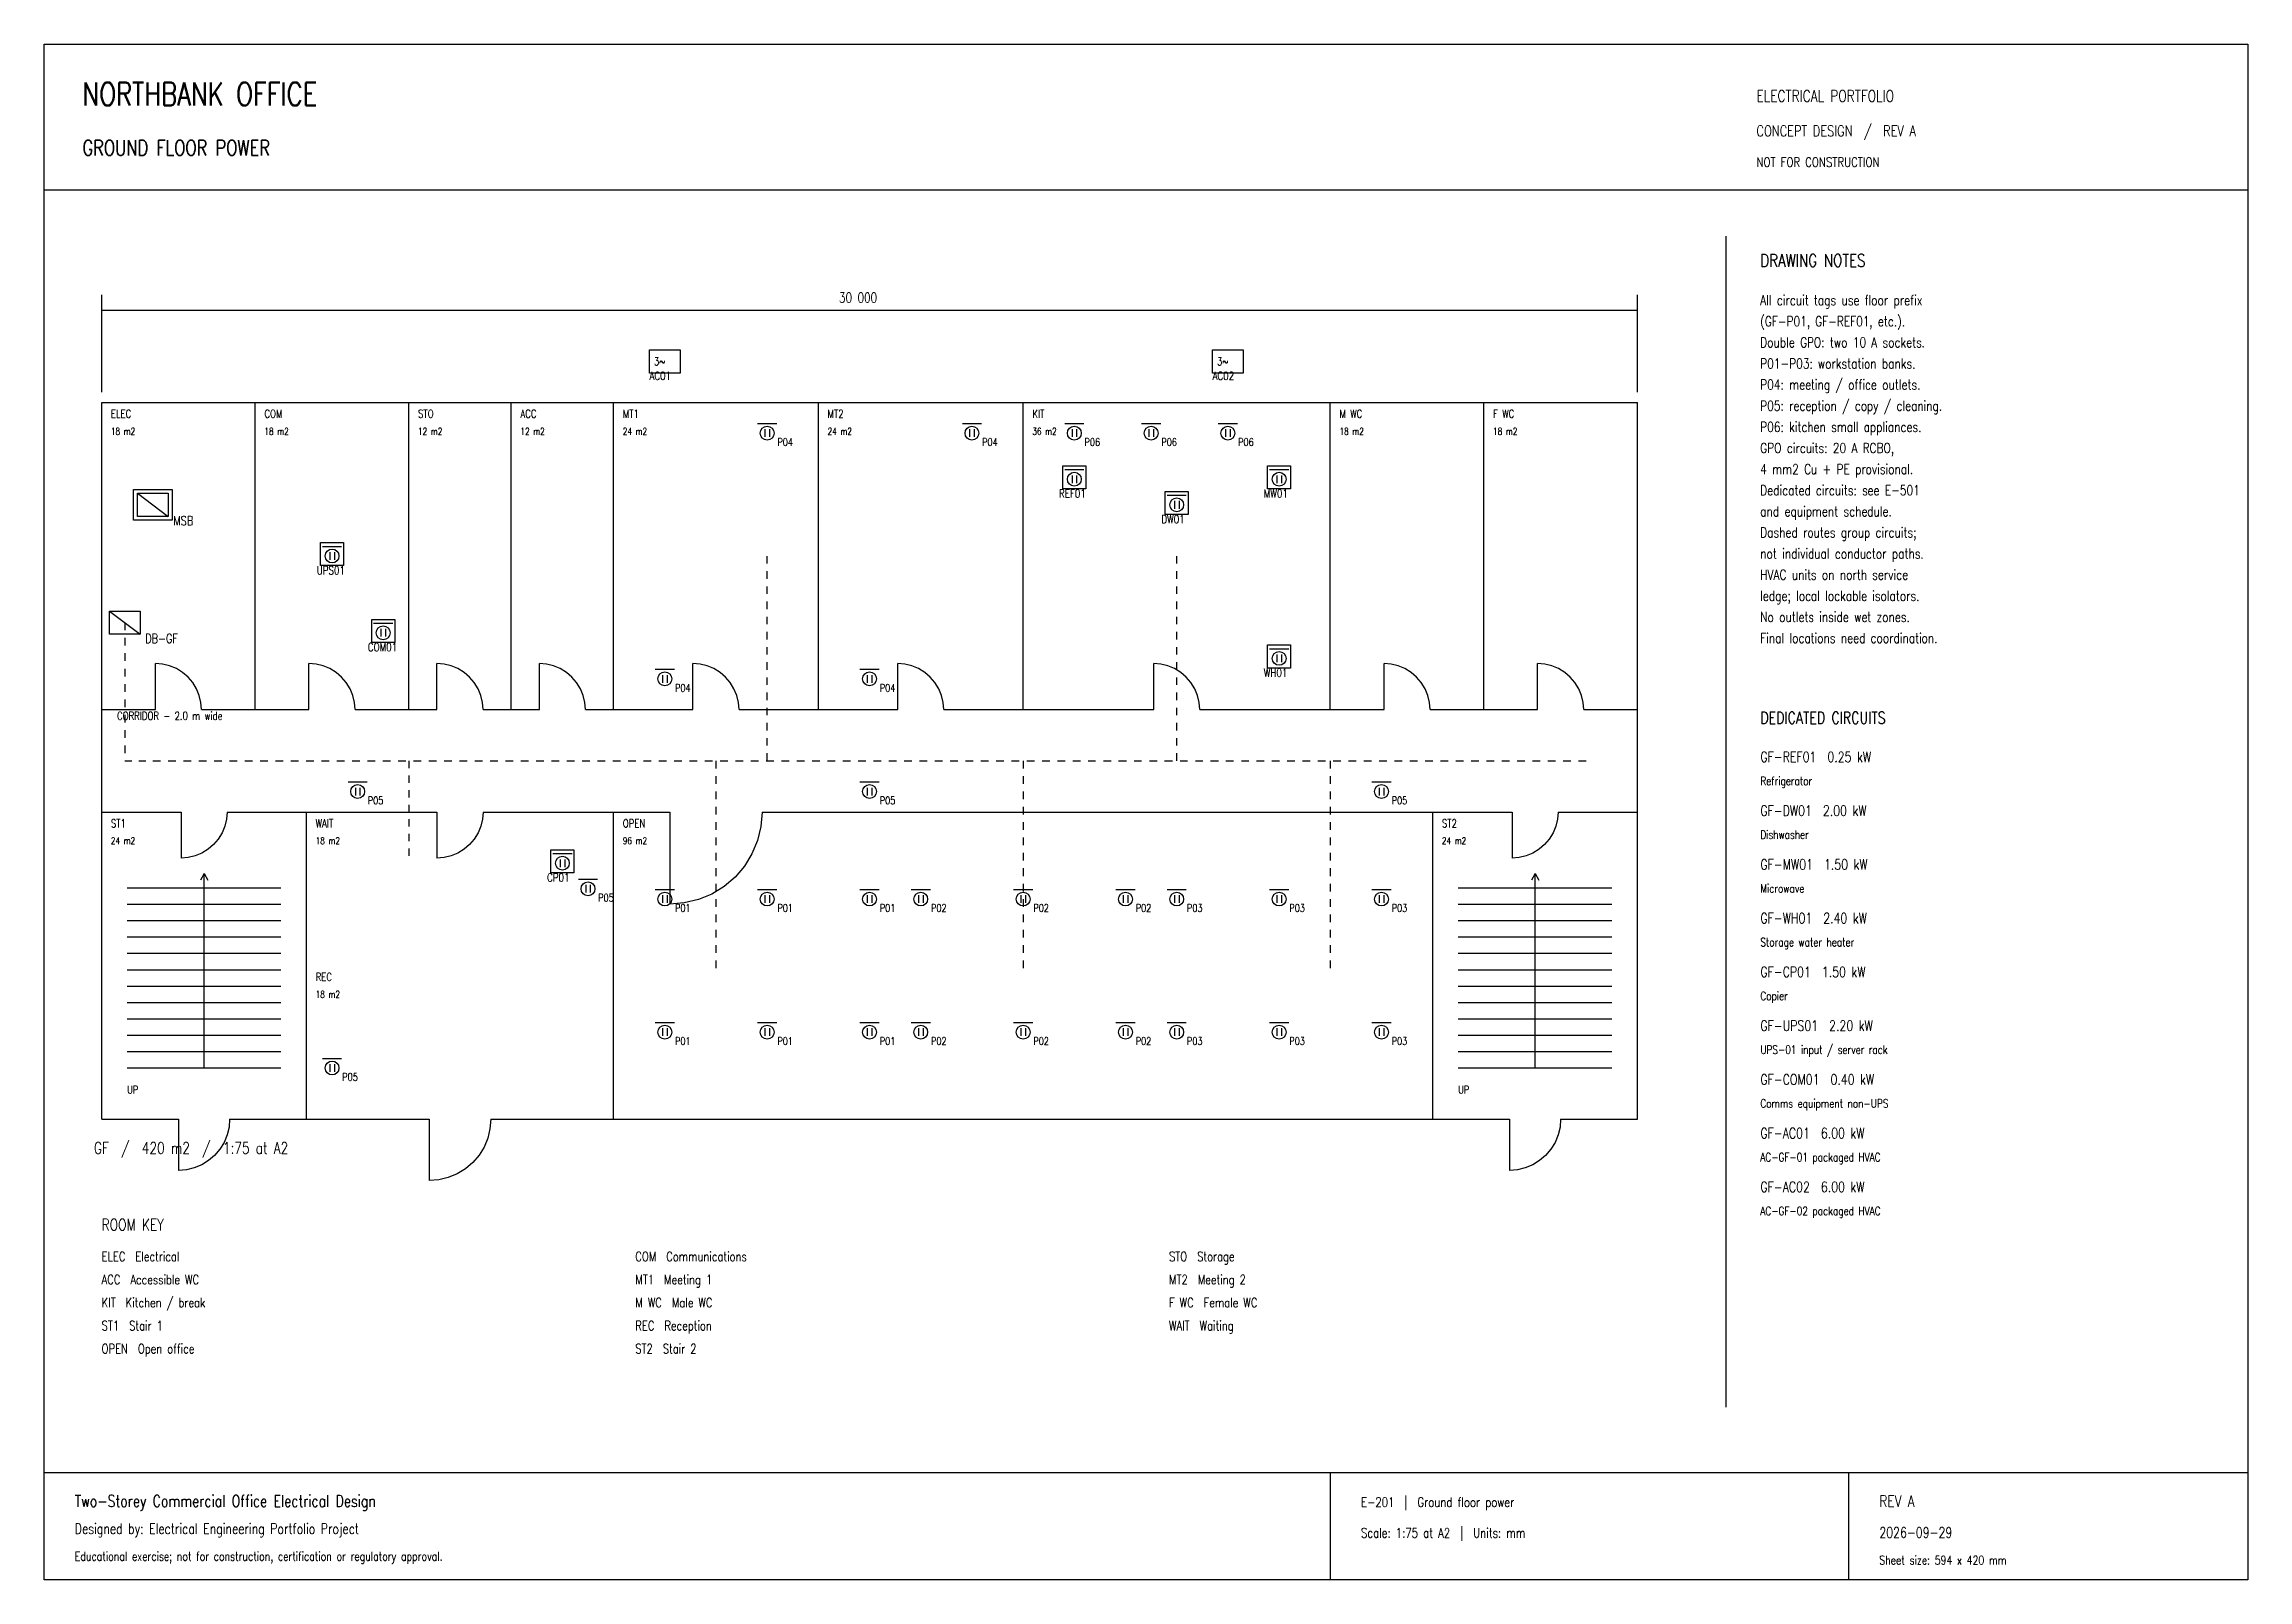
# Model space of a CAD drawing. Extents: x 10 to 584, y 10 to 410.
import ezdxf

# ---------------------------------------------------------------- set-up
doc = ezdxf.new("R2010")
doc.units = 0
doc.layers.get('0').update_dxf_attribs({"linetype": 'CONTINUOUS'})
for name, color, linetype in [('ARCH-DOORS', 8, 'CONTINUOUS'), ('ARCH-FURNITURE', 8, 'CONTINUOUS'), ('ARCH-TEXT', 8, 'CONTINUOUS'), ('ARCH-WALLS', 8, 'CONTINUOUS'), ('ELEC-CABLE', 5, 'CONTINUOUS'), ('ELEC-DB', 1, 'CONTINUOUS'), ('ELEC-DEDICATED', 1, 'CONTINUOUS'), ('ELEC-DIMENSIONS', 8, 'CONTINUOUS'), ('ELEC-POWER', 4, 'CONTINUOUS'), ('ELEC-TEXT', 7, 'CONTINUOUS'), ('SHEET', 7, 'CONTINUOUS')]:
    doc.layers.add(name, color=color, linetype=linetype)
doc.styles.get("Standard").update_dxf_attribs({"font": 'standard'})

# ---------------------------------------------------------------- blocks, each defined once
blk = doc.blocks.new('DB')
for p, q in [((-4, 3), (4, 3)), ((-4, -3), (-4, 3)), ((-4, 3), (4, -3)), ((4, 3), (4, -3)), ((4, -3), (-4, -3))]:
    blk.add_line(p, q)
blk = doc.blocks.new('MSB')
for p, q in [((-5, 4), (5, 4)), ((-5, -4), (-5, 4)), ((-4, 3), (4, 3)), ((-4, -3), (-4, 3)), ((-4, 3), (4, -3)), ((4, 3), (4, -3)), ((5, 4), (5, -4)), ((5, -4), (-5, -4)), ((4, -3), (-4, -3))]:
    blk.add_line(p, q)
blk = doc.blocks.new('GPO2')
for p, q in [((-2.5, 2.5), (2.5, 2.5)), ((-0.6, 1), (-0.6, -1)), ((0.6, 1), (0.6, -1))]:
    blk.add_line(p, q)
blk.add_circle((0, 0), 1.8)
blk = doc.blocks.new('DED')
for p, q in [((-3, 3.5), (3, 3.5)), ((-3, -2.5), (-3, 3.5)), ((-2.5, 2.5), (2.5, 2.5)), ((-0.6, 1), (-0.6, -1)), ((0.6, 1), (0.6, -1)), ((3, 3.5), (3, -2.5)), ((3, -2.5), (-3, -2.5))]:
    blk.add_line(p, q)
blk.add_circle((0, 0), 1.8)
blk = doc.blocks.new('LOAD3')
for p, q in [((-4, 3), (4, 3)), ((-4, -3), (-4, 3)), ((4, 3), (4, -3)), ((4, -3), (-4, -3))]:
    blk.add_line(p, q)
at = {"width": 0.85}
blk.add_text('3~', height=2, dxfattribs=at).set_placement((-2.8, -1))

msp = doc.modelspace()

# ---------------------------------------------------------------- linework, layer by layer
at = {"layer": 'ARCH-DOORS'}
for p, q in [((39, 236.67), (39, 248.67)), ((40.88, 248.52), (39, 248.67)), ((42.71, 248.08), (40.88, 248.52)), ((44.45, 247.36), (42.71, 248.08)), ((46.05, 246.37), (44.45, 247.36)), ((79, 236.67), (79, 248.67)), ((80.88, 248.52), (79, 248.67)), ((82.71, 248.08), (80.88, 248.52)), ((84.45, 247.36), (82.71, 248.08)), ((86.05, 246.37), (84.45, 247.36)), ((112.33, 236.67), (112.33, 248.67)), ((114.21, 248.52), (112.33, 248.67)), ((116.04, 248.08), (114.21, 248.52)), ((117.78, 247.36), (116.04, 248.08)), ((119.39, 246.37), (117.78, 247.36)), ((139, 236.67), (139, 248.67)), ((140.88, 248.52), (139, 248.67)), ((142.71, 248.08), (140.88, 248.52)), ((144.45, 247.36), (142.71, 248.08)), ((146.05, 246.37), (144.45, 247.36)), ((179, 236.67), (179, 248.67)), ((180.88, 248.52), (179, 248.67)), ((182.71, 248.08), (180.88, 248.52)), ((184.45, 247.36), (182.71, 248.08)), ((186.05, 246.37), (184.45, 247.36)), ((232.33, 236.67), (232.33, 248.67)), ((234.21, 248.52), (232.33, 248.67)), ((236.04, 248.08), (234.21, 248.52)), ((237.78, 247.36), (236.04, 248.08)), ((239.39, 246.37), (237.78, 247.36)), ((299, 236.67), (299, 248.67)), ((300.88, 248.52), (299, 248.67)), ((302.71, 248.08), (300.88, 248.52)), ((304.45, 247.36), (302.71, 248.08)), ((306.05, 246.37), (304.45, 247.36)), ((359, 236.67), (359, 248.67)), ((360.88, 248.52), (359, 248.67)), ((362.71, 248.08), (360.88, 248.52)), ((364.45, 247.36), (362.71, 248.08)), ((366.05, 246.37), (364.45, 247.36)), ((399, 236.67), (399, 248.67)), ((400.88, 248.52), (399, 248.67)), ((402.71, 248.08), (400.88, 248.52)), ((404.45, 247.36), (402.71, 248.08)), ((406.05, 246.37), (404.45, 247.36)), ((47.49, 245.15), (46.05, 246.37)), ((48.71, 243.72), (47.49, 245.15)), ((49.69, 242.11), (48.71, 243.72)), ((50.41, 240.37), (49.69, 242.11)), ((87.49, 245.15), (86.05, 246.37)), ((88.71, 243.72), (87.49, 245.15)), ((89.69, 242.11), (88.71, 243.72)), ((90.41, 240.37), (89.69, 242.11)), ((120.82, 245.15), (119.39, 246.37)), ((122.04, 243.72), (120.82, 245.15)), ((123.03, 242.11), (122.04, 243.72)), ((123.75, 240.37), (123.03, 242.11)), ((147.49, 245.15), (146.05, 246.37)), ((148.71, 243.72), (147.49, 245.15)), ((149.69, 242.11), (148.71, 243.72)), ((150.41, 240.37), (149.69, 242.11)), ((187.49, 245.15), (186.05, 246.37)), ((188.71, 243.72), (187.49, 245.15)), ((189.69, 242.11), (188.71, 243.72)), ((190.41, 240.37), (189.69, 242.11)), ((240.82, 245.15), (239.39, 246.37)), ((242.04, 243.72), (240.82, 245.15)), ((243.03, 242.11), (242.04, 243.72)), ((243.75, 240.37), (243.03, 242.11)), ((307.49, 245.15), (306.05, 246.37)), ((308.71, 243.72), (307.49, 245.15)), ((309.69, 242.11), (308.71, 243.72)), ((310.41, 240.37), (309.69, 242.11)), ((367.49, 245.15), (366.05, 246.37)), ((368.71, 243.72), (367.49, 245.15)), ((369.69, 242.11), (368.71, 243.72)), ((370.41, 240.37), (369.69, 242.11)), ((407.49, 245.15), (406.05, 246.37)), ((408.71, 243.72), (407.49, 245.15)), ((409.69, 242.11), (408.71, 243.72)), ((410.41, 240.37), (409.69, 242.11)), ((50.85, 238.54), (50.41, 240.37)), ((51, 236.67), (50.85, 238.54)), ((90.85, 238.54), (90.41, 240.37)), ((91, 236.67), (90.85, 238.54)), ((124.19, 238.54), (123.75, 240.37)), ((124.33, 236.67), (124.19, 238.54)), ((150.85, 238.54), (150.41, 240.37)), ((151, 236.67), (150.85, 238.54)), ((190.85, 238.54), (190.41, 240.37)), ((191, 236.67), (190.85, 238.54)), ((244.19, 238.54), (243.75, 240.37)), ((244.33, 236.67), (244.19, 238.54)), ((310.85, 238.54), (310.41, 240.37)), ((311, 236.67), (310.85, 238.54)), ((370.85, 238.54), (370.41, 240.37)), ((371, 236.67), (370.85, 238.54)), ((410.85, 238.54), (410.41, 240.37)), ((411, 236.67), (410.85, 238.54)), ((45.67, 210), (45.67, 198)), ((57.52, 208.12), (57.08, 206.29)), ((57.67, 210), (57.52, 208.12)), ((112.33, 210), (112.33, 198)), ((124.19, 208.12), (123.75, 206.29)), ((124.33, 210), (124.19, 208.12)), ((173, 210), (173, 186)), ((197, 210), (196.7, 206.25)), ((392.33, 210), (392.33, 198)), ((404.19, 208.12), (403.75, 206.29)), ((404.33, 210), (404.19, 208.12)), ((54.15, 201.51), (52.72, 200.29)), ((55.37, 202.95), (54.15, 201.51)), ((56.36, 204.55), (55.37, 202.95)), ((57.08, 206.29), (56.36, 204.55)), ((120.82, 201.51), (119.39, 200.29)), ((122.04, 202.95), (120.82, 201.51)), ((123.03, 204.55), (122.04, 202.95)), ((123.75, 206.29), (123.03, 204.55)), ((195.83, 202.58), (194.38, 199.1)), ((196.7, 206.25), (195.83, 202.58)), ((400.82, 201.51), (399.39, 200.29)), ((402.04, 202.95), (400.82, 201.51)), ((403.03, 204.55), (402.04, 202.95)), ((403.75, 206.29), (403.03, 204.55)), ((47.54, 198.15), (45.67, 198)), ((49.37, 198.59), (47.54, 198.15)), ((51.11, 199.31), (49.37, 198.59)), ((52.72, 200.29), (51.11, 199.31)), ((114.21, 198.15), (112.33, 198)), ((116.04, 198.59), (114.21, 198.15)), ((117.78, 199.31), (116.04, 198.59)), ((119.39, 200.29), (117.78, 199.31)), ((192.42, 195.89), (189.97, 193.03)), ((194.38, 199.1), (192.42, 195.89)), ((394.21, 198.15), (392.33, 198)), ((396.04, 198.59), (394.21, 198.15)), ((397.78, 199.31), (396.04, 198.59)), ((399.39, 200.29), (397.78, 199.31)), ((51.67, 194), (50.71, 192.24)), ((51.67, 143.33), (51.67, 194)), ((51.67, 194), (52.63, 192.24)), ((187.11, 190.58), (183.9, 188.62)), ((189.97, 193.03), (187.11, 190.58)), ((398.33, 194), (397.37, 192.24)), ((398.33, 143.33), (398.33, 194)), ((398.33, 194), (399.29, 192.24)), ((176.75, 186.3), (173, 186)), ((180.42, 187.17), (176.75, 186.3)), ((183.9, 188.62), (180.42, 187.17)), ((45, 130), (45, 116.67)), ((58.17, 127.91), (57.68, 125.88)), ((58.33, 130), (58.17, 127.91)), ((110.33, 130), (110.33, 114)), ((126.14, 127.5), (125.55, 125.06)), ((126.33, 130), (126.14, 127.5)), ((391.67, 130), (391.67, 116.67)), ((404.84, 127.91), (404.35, 125.88)), ((405, 130), (404.84, 127.91)), ((54.43, 120.57), (52.84, 119.21)), ((55.79, 122.16), (54.43, 120.57)), ((56.88, 123.95), (55.79, 122.16)), ((57.68, 125.88), (56.88, 123.95)), ((123.28, 120.6), (121.65, 118.69)), ((124.59, 122.74), (123.28, 120.6)), ((125.55, 125.06), (124.59, 122.74)), ((401.09, 120.57), (399.5, 119.21)), ((402.45, 122.16), (401.09, 120.57)), ((403.55, 123.95), (402.45, 122.16)), ((404.35, 125.88), (403.55, 123.95)), ((47.09, 116.83), (45, 116.67)), ((49.12, 117.32), (47.09, 116.83)), ((51.05, 118.12), (49.12, 117.32)), ((52.84, 119.21), (51.05, 118.12)), ((117.6, 115.74), (115.28, 114.78)), ((119.74, 117.06), (117.6, 115.74)), ((121.65, 118.69), (119.74, 117.06)), ((393.75, 116.83), (391.67, 116.67)), ((395.79, 117.32), (393.75, 116.83)), ((397.72, 118.12), (395.79, 117.32)), ((399.5, 119.21), (397.72, 118.12)), ((112.84, 114.2), (110.33, 114)), ((115.28, 114.78), (112.84, 114.2))]:
    msp.add_line(p, q, dxfattribs=at)
at = {"layer": 'ARCH-FURNITURE'}
for p, q in [((31.67, 190.27), (71.67, 190.27)), ((378.33, 190.27), (418.33, 190.27)), ((31.67, 186), (71.67, 186)), ((378.33, 186), (418.33, 186)), ((31.67, 181.73), (71.67, 181.73)), ((378.33, 181.73), (418.33, 181.73)), ((31.67, 177.47), (71.67, 177.47)), ((31.67, 173.2), (71.67, 173.2)), ((378.33, 177.47), (418.33, 177.47)), ((378.33, 173.2), (418.33, 173.2)), ((31.67, 168.93), (71.67, 168.93)), ((378.33, 168.93), (418.33, 168.93)), ((31.67, 164.67), (71.67, 164.67)), ((378.33, 164.67), (418.33, 164.67)), ((31.67, 160.4), (71.67, 160.4)), ((31.67, 156.13), (71.67, 156.13)), ((378.33, 160.4), (418.33, 160.4)), ((378.33, 156.13), (418.33, 156.13)), ((31.67, 151.87), (71.67, 151.87)), ((378.33, 151.87), (418.33, 151.87)), ((31.67, 147.6), (71.67, 147.6)), ((378.33, 147.6), (418.33, 147.6)), ((31.67, 143.33), (71.67, 143.33)), ((378.33, 143.33), (418.33, 143.33))]:
    msp.add_line(p, q, dxfattribs=at)
at = {"layer": 'ARCH-WALLS'}
for p, q in [((25, 130), (25, 316.67)), ((25, 316.67), (425, 316.67)), ((65, 236.67), (65, 316.67)), ((105, 236.67), (105, 316.67)), ((131.67, 236.67), (131.67, 316.67)), ((158.33, 236.67), (158.33, 316.67)), ((211.67, 236.67), (211.67, 316.67)), ((265, 236.67), (265, 316.67)), ((345, 236.67), (345, 316.67)), ((385, 236.67), (385, 316.67)), ((425, 130), (425, 316.67)), ((25, 236.67), (39, 236.67)), ((51, 236.67), (65, 236.67)), ((65, 236.67), (79, 236.67)), ((91, 236.67), (105, 236.67)), ((105, 236.67), (112.33, 236.67)), ((124.33, 236.67), (131.67, 236.67)), ((131.67, 236.67), (139, 236.67)), ((151, 236.67), (158.33, 236.67)), ((158.33, 236.67), (179, 236.67)), ((191, 236.67), (211.67, 236.67)), ((211.67, 236.67), (232.33, 236.67)), ((244.33, 236.67), (265, 236.67)), ((265, 236.67), (299, 236.67)), ((311, 236.67), (345, 236.67)), ((345, 236.67), (359, 236.67)), ((371, 236.67), (385, 236.67)), ((385, 236.67), (399, 236.67)), ((411, 236.67), (425, 236.67)), ((25, 210), (45.67, 210)), ((57.67, 210), (112.33, 210)), ((78.33, 130), (78.33, 210)), ((124.33, 210), (173, 210)), ((158.33, 130), (158.33, 210)), ((197, 210), (392.33, 210)), ((371.67, 130), (371.67, 210)), ((404.33, 210), (425, 210)), ((25, 130), (45, 130)), ((58.33, 130), (110.33, 130)), ((126.33, 130), (391.67, 130)), ((405, 130), (425, 130))]:
    msp.add_line(p, q, dxfattribs=at)
at = {"layer": 'ELEC-CABLE'}
for p, q in [((198.33, 274.69), (198.33, 276.67)), ((305, 274.69), (305, 276.67)), ((198.33, 270.74), (198.33, 272.72)), ((305, 270.74), (305, 272.72)), ((198.33, 266.79), (198.33, 268.77)), ((198.33, 262.84), (198.33, 264.81)), ((305, 266.79), (305, 268.77)), ((305, 262.84), (305, 264.81)), ((31, 259.33), (31, 257.33)), ((198.33, 258.89), (198.33, 260.86)), ((305, 258.89), (305, 260.86)), ((31, 255.33), (31, 253.33)), ((198.33, 254.94), (198.33, 256.91)), ((198.33, 250.99), (198.33, 252.96)), ((305, 254.94), (305, 256.91)), ((305, 250.99), (305, 252.96)), ((31, 251.33), (31, 249.33)), ((31, 247.33), (31, 245.33)), ((198.33, 247.04), (198.33, 249.01)), ((305, 247.04), (305, 249.01)), ((31, 243.33), (31, 241.33)), ((198.33, 243.09), (198.33, 245.06)), ((198.33, 239.14), (198.33, 241.11)), ((305, 243.09), (305, 245.06)), ((305, 239.14), (305, 241.11)), ((31, 239.33), (31, 237.33)), ((198.33, 235.19), (198.33, 237.16)), ((305, 235.19), (305, 237.16)), ((31, 235.33), (31, 233.33)), ((31, 231.33), (31, 229.33)), ((198.33, 231.23), (198.33, 233.21)), ((305, 231.23), (305, 233.21)), ((31, 227.33), (31, 225.33)), ((198.33, 227.28), (198.33, 229.26)), ((198.33, 223.33), (198.33, 225.31)), ((305, 227.28), (305, 229.26)), ((305, 223.33), (305, 225.31)), ((31, 223.33), (32.83, 223.33)), ((34.67, 223.33), (36.5, 223.33)), ((38.33, 223.33), (40.33, 223.33)), ((42.33, 223.33), (44.32, 223.33)), ((46.32, 223.33), (48.32, 223.33)), ((50.31, 223.33), (52.31, 223.33)), ((54.3, 223.33), (56.3, 223.33)), ((58.3, 223.33), (60.29, 223.33)), ((62.29, 223.33), (64.29, 223.33)), ((66.28, 223.33), (68.28, 223.33)), ((70.28, 223.33), (72.27, 223.33)), ((74.27, 223.33), (76.27, 223.33)), ((78.26, 223.33), (80.26, 223.33)), ((82.25, 223.33), (84.25, 223.33)), ((86.25, 223.33), (88.24, 223.33)), ((90.24, 223.33), (92.24, 223.33)), ((94.23, 223.33), (96.23, 223.33)), ((98.23, 223.33), (100.22, 223.33)), ((102.22, 223.33), (104.22, 223.33)), ((105, 223.33), (105, 221.43)), ((105, 219.52), (105, 217.62)), ((106.21, 223.33), (108.21, 223.33)), ((110.2, 223.33), (112.2, 223.33)), ((114.2, 223.33), (116.19, 223.33)), ((118.19, 223.33), (120.19, 223.33)), ((122.18, 223.33), (124.18, 223.33)), ((126.18, 223.33), (128.17, 223.33)), ((130.17, 223.33), (132.17, 223.33)), ((134.16, 223.33), (136.16, 223.33)), ((138.16, 223.33), (140.15, 223.33)), ((142.15, 223.33), (144.14, 223.33)), ((146.14, 223.33), (148.14, 223.33)), ((150.13, 223.33), (152.13, 223.33)), ((154.13, 223.33), (156.12, 223.33)), ((158.12, 223.33), (160.12, 223.33)), ((162.11, 223.33), (164.11, 223.33)), ((166.11, 223.33), (168.1, 223.33)), ((170.1, 223.33), (172.09, 223.33)), ((174.09, 223.33), (176.09, 223.33)), ((178.08, 223.33), (180.08, 223.33)), ((182.08, 223.33), (184.07, 223.33)), ((185, 223.33), (185, 221.33)), ((185, 219.33), (185, 217.33)), ((186.07, 223.33), (188.07, 223.33)), ((190.06, 223.33), (192.06, 223.33)), ((194.06, 223.33), (196.05, 223.33)), ((198.05, 223.33), (200.04, 223.33)), ((202.04, 223.33), (204.04, 223.33)), ((206.03, 223.33), (208.03, 223.33)), ((210.03, 223.33), (212.02, 223.33)), ((214.02, 223.33), (216.02, 223.33)), ((218.01, 223.33), (220.01, 223.33)), ((222.01, 223.33), (224, 223.33)), ((226, 223.33), (227.99, 223.33)), ((229.99, 223.33), (231.99, 223.33)), ((233.98, 223.33), (235.98, 223.33)), ((237.98, 223.33), (239.97, 223.33)), ((241.97, 223.33), (243.97, 223.33)), ((245.96, 223.33), (247.96, 223.33)), ((249.96, 223.33), (251.95, 223.33)), ((253.95, 223.33), (255.94, 223.33)), ((257.94, 223.33), (259.94, 223.33)), ((261.93, 223.33), (263.93, 223.33)), ((265, 223.33), (265, 221.33)), ((265, 219.33), (265, 217.33)), ((265.93, 223.33), (267.92, 223.33)), ((269.92, 223.33), (271.92, 223.33)), ((273.91, 223.33), (275.91, 223.33)), ((277.91, 223.33), (279.9, 223.33)), ((281.9, 223.33), (283.89, 223.33)), ((285.89, 223.33), (287.89, 223.33)), ((289.88, 223.33), (291.88, 223.33)), ((293.88, 223.33), (295.87, 223.33)), ((297.87, 223.33), (299.87, 223.33)), ((301.86, 223.33), (303.86, 223.33)), ((305.86, 223.33), (307.85, 223.33)), ((309.85, 223.33), (311.84, 223.33)), ((313.84, 223.33), (315.84, 223.33)), ((317.83, 223.33), (319.83, 223.33)), ((321.83, 223.33), (323.82, 223.33)), ((325.82, 223.33), (327.82, 223.33)), ((329.81, 223.33), (331.81, 223.33)), ((333.81, 223.33), (335.8, 223.33)), ((337.8, 223.33), (339.8, 223.33)), ((341.79, 223.33), (343.79, 223.33)), ((345, 223.33), (345, 221.33)), ((345, 219.33), (345, 217.33)), ((345.78, 223.33), (347.78, 223.33)), ((349.78, 223.33), (351.77, 223.33)), ((353.77, 223.33), (355.77, 223.33)), ((357.76, 223.33), (359.76, 223.33)), ((361.76, 223.33), (363.75, 223.33)), ((365.75, 223.33), (367.75, 223.33)), ((369.74, 223.33), (371.74, 223.33)), ((373.73, 223.33), (375.73, 223.33)), ((377.73, 223.33), (379.72, 223.33)), ((381.72, 223.33), (383.72, 223.33)), ((385.71, 223.33), (387.71, 223.33)), ((389.71, 223.33), (391.7, 223.33)), ((393.7, 223.33), (395.7, 223.33)), ((397.69, 223.33), (399.69, 223.33)), ((401.68, 223.33), (403.68, 223.33)), ((405.68, 223.33), (407.67, 223.33)), ((409.67, 223.33), (411.67, 223.33)), ((105, 215.71), (105, 213.81)), ((185, 215.33), (185, 213.33)), ((265, 215.33), (265, 213.33)), ((345, 215.33), (345, 213.33)), ((105, 211.9), (105, 210)), ((105, 208.1), (105, 206.19)), ((185, 211.33), (185, 209.33)), ((185, 207.33), (185, 205.33)), ((265, 211.33), (265, 209.33)), ((265, 207.33), (265, 205.33)), ((345, 211.33), (345, 209.33)), ((345, 207.33), (345, 205.33)), ((105, 204.29), (105, 202.38)), ((185, 203.33), (185, 201.33)), ((265, 203.33), (265, 201.33)), ((345, 203.33), (345, 201.33)), ((105, 200.48), (105, 198.57)), ((185, 199.33), (185, 197.33)), ((185, 195.33), (185, 193.33)), ((265, 199.33), (265, 197.33)), ((265, 195.33), (265, 193.33)), ((345, 199.33), (345, 197.33)), ((345, 195.33), (345, 193.33)), ((185, 191.33), (185, 189.33)), ((265, 191.33), (265, 189.33)), ((345, 191.33), (345, 189.33)), ((185, 187.33), (185, 185.33)), ((265, 187.33), (265, 185.33)), ((345, 187.33), (345, 185.33)), ((185, 183.33), (185, 181.33)), ((185, 179.33), (185, 177.33)), ((265, 183.33), (265, 181.33)), ((265, 179.33), (265, 177.33)), ((345, 183.33), (345, 181.33)), ((345, 179.33), (345, 177.33)), ((185, 175.33), (185, 173.33)), ((265, 175.33), (265, 173.33)), ((345, 175.33), (345, 173.33)), ((185, 171.33), (185, 169.33)), ((265, 171.33), (265, 169.33)), ((345, 171.33), (345, 169.33))]:
    msp.add_line(p, q, dxfattribs=at)
at = {"layer": 'ELEC-DIMENSIONS'}
for p, q in [((25, 319.33), (25, 344.67)), ((425, 319.33), (425, 344.67)), ((25, 340.67), (425, 340.67))]:
    msp.add_line(p, q, dxfattribs=at)
at = {"layer": 'SHEET'}
for p, q in [((10, 410), (584, 410)), ((10, 10), (10, 410)), ((584, 410), (584, 10)), ((10, 372), (584, 372)), ((448, 360), (448, 55)), ((10, 38), (584, 38)), ((345, 38), (345, 10)), ((480, 38), (480, 10)), ((584, 10), (10, 10))]:
    msp.add_line(p, q, dxfattribs=at)

# ---------------------------------------------------------------- block references
at = {"layer": 'ELEC-DB'}
for name, p in [('MSB', (38.33, 290)), ('DB', (31, 259.33))]:
    msp.add_blockref(name, p, dxfattribs=at)
at = {"layer": 'ELEC-DEDICATED'}
for name, p in [('LOAD3', (171.67, 327.33)), ('LOAD3', (318.33, 327.33)), ('DED', (278.33, 296.67)), ('DED', (331.67, 296.67)), ('DED', (305, 290)), ('DED', (85, 276.67)), ('DED', (98.33, 256.67)), ('DED', (331.67, 250)), ('DED', (145, 196.67))]:
    msp.add_blockref(name, p, dxfattribs=at)
at = {"layer": 'ELEC-POWER'}
for p in [(198.33, 308.67), (251.67, 308.67), (278.33, 308.67), (298.33, 308.67), (318.33, 308.67), (171.67, 244.67), (225, 244.67), (91.67, 215.33), (225, 215.33), (358.33, 215.33), (151.67, 190), (171.67, 187.33), (198.33, 187.33), (225, 187.33), (238.33, 187.33), (265, 187.33), (291.67, 187.33), (305, 187.33), (331.67, 187.33), (358.33, 187.33), (171.67, 152.67), (198.33, 152.67), (225, 152.67), (238.33, 152.67), (265, 152.67), (291.67, 152.67), (305, 152.67), (331.67, 152.67), (358.33, 152.67), (85, 143.33)]:
    msp.add_blockref('GPO2', p, dxfattribs=at)

# ---------------------------------------------------------------- texts
at = {"layer": 'ARCH-TEXT', "width": 0.85}
for s, height, p in [('ELEC', 2.1, (27.4, 312.67)), ('18 m2', 1.8, (27.4, 308.27)), ('COM', 2.1, (67.4, 312.67)), ('18 m2', 1.8, (67.4, 308.27)), ('STO', 2.1, (107.4, 312.67)), ('12 m2', 1.8, (107.4, 308.27)), ('ACC', 2.1, (134.07, 312.67)), ('12 m2', 1.8, (134.07, 308.27)), ('24 m2', 1.8, (160.73, 308.27)), ('MT1', 2.1, (160.73, 312.67)), ('24 m2', 1.8, (214.07, 308.27)), ('MT2', 2.1, (214.07, 312.67)), ('36 m2', 1.8, (267.4, 308.27)), ('KIT', 2.1, (267.4, 312.67)), ('M WC', 2.1, (347.4, 312.67)), ('18 m2', 1.8, (347.4, 308.27)), ('F WC', 2.1, (387.4, 312.67)), ('18 m2', 1.8, (387.4, 308.27)), ('CORRIDOR - 2.0 m wide', 2.1, (29, 234)), ('ST1', 2.1, (27.4, 206)), ('WAIT', 2.1, (80.73, 206)), ('OPEN', 2.1, (160.73, 206)), ('ST2', 2.1, (374.07, 206)), ('24 m2', 1.8, (27.4, 201.6)), ('18 m2', 1.8, (80.73, 201.6)), ('96 m2', 1.8, (160.73, 201.6)), ('24 m2', 1.8, (374.07, 201.6)), ('REC', 2.1, (80.73, 166)), ('18 m2', 1.8, (80.73, 161.6)), ('UP', 2, (31.67, 136.67)), ('UP', 2, (378.33, 136.67))]:
    msp.add_text(s, height=height, dxfattribs=at).set_placement(p)
at = {"layer": 'ELEC-DB', "width": 0.85}
for s, p in [('MSB', (43.67, 284.67)), ('DB-GF', (36.33, 254))]:
    msp.add_text(s, height=2.4, dxfattribs=at).set_placement(p)
at = {"layer": 'ELEC-DEDICATED', "width": 0.85}
for s, p in [('AC01', (167.67, 322.53)), ('AC02', (314.33, 322.53)), ('REF01', (274.33, 291.87)), ('MW01', (327.67, 291.87)), ('DW01', (301, 285.2)), ('UPS01', (81, 271.87)), ('COM01', (94.33, 251.87)), ('WH01', (327.67, 245.2)), ('CP01', (141, 191.87))]:
    msp.add_text(s, height=2.15, dxfattribs=at).set_placement(p)
at = {"layer": 'ELEC-DIMENSIONS', "width": 0.85}
msp.add_text('30 000', height=2.6, dxfattribs=at).set_placement((217, 342.67))
at = {"layer": 'ELEC-POWER', "width": 0.85}
for s, p in [('P04', (201, 305.33)), ('P04', (254.33, 305.33)), ('P06', (281, 305.33)), ('P06', (301, 305.33)), ('P06', (321, 305.33)), ('P04', (174.33, 241.33)), ('P04', (227.67, 241.33)), ('P05', (94.33, 212)), ('P05', (227.67, 212)), ('P05', (361, 212)), ('P05', (154.33, 186.67)), ('P01', (174.33, 184)), ('P01', (201, 184)), ('P01', (227.67, 184)), ('P02', (241, 184)), ('P02', (267.67, 184)), ('P02', (294.33, 184)), ('P03', (307.67, 184)), ('P03', (334.33, 184)), ('P03', (361, 184)), ('P01', (174.33, 149.33)), ('P01', (201, 149.33)), ('P01', (227.67, 149.33)), ('P02', (241, 149.33)), ('P02', (267.67, 149.33)), ('P02', (294.33, 149.33)), ('P03', (307.67, 149.33)), ('P03', (334.33, 149.33)), ('P03', (361, 149.33)), ('P05', (87.67, 140))]:
    msp.add_text(s, height=2, dxfattribs=at).set_placement(p)
at = {"layer": 'ELEC-TEXT', "width": 0.85}
for s, height, p in [('NORTHBANK OFFICE', 6, (20, 394)), ('ELECTRICAL PORTFOLIO', 3, (456, 395)), ('GROUND FLOOR POWER', 4, (20, 381)), ('CONCEPT DESIGN  /  REV A', 2.8, (456, 386)), ('NOT FOR CONSTRUCTION', 2.5, (456, 378)), ('DRAWING NOTES', 3.3, (457, 352)), ('All circuit tags use floor prefix', 2.6, (457, 342)), ('(GF-P01, GF-REF01, etc.).', 2.6, (457, 336.5)), ('Double GPO: two 10 A sockets.', 2.6, (457, 331)), ('P01-P03: workstation banks.', 2.6, (457, 325.5)), ('P04: meeting / office outlets.', 2.6, (457, 320)), ('P05: reception / copy / cleaning.', 2.6, (457, 314.5)), ('P06: kitchen small appliances.', 2.6, (457, 309)), ('GPO circuits: 20 A RCBO,', 2.6, (457, 303.5)), ('4 mm2 Cu + PE provisional.', 2.6, (457, 298)), ('Dedicated circuits: see E-501', 2.6, (457, 292.5)), ('and equipment schedule.', 2.6, (457, 287)), ('Dashed routes group circuits;', 2.6, (457, 281.5)), ('not individual conductor paths.', 2.6, (457, 276)), ('HVAC units on north service', 2.6, (457, 270.5)), ('ledge; local lockable isolators.', 2.6, (457, 265)), ('No outlets inside wet zones.', 2.6, (457, 259.5)), ('Final locations need coordination.', 2.6, (457, 254)), ('DEDICATED CIRCUITS', 3.1, (457, 233)), ('GF-REF01  0.25 kW', 2.7, (457, 223)), ('Refrigerator', 2.2, (457, 217)), ('GF-DW01  2.00 kW', 2.7, (457, 209)), ('Dishwasher', 2.2, (457, 203)), ('GF-MW01  1.50 kW', 2.7, (457, 195)), ('Microwave', 2.2, (457, 189)), ('GF-WH01  2.40 kW', 2.7, (457, 181)), ('Storage water heater', 2.2, (457, 175)), ('GF-CP01  1.50 kW', 2.7, (457, 167)), ('Copier', 2.2, (457, 161)), ('GF-UPS01  2.20 kW', 2.7, (457, 153)), ('UPS-01 input / server rack', 2.2, (457, 147)), ('GF-COM01  0.40 kW', 2.7, (457, 139)), ('Comms equipment non-UPS', 2.2, (457, 133)), ('GF-AC01  6.00 kW', 2.7, (457, 125)), ('GF  /  420 m2  /  1:75 at A2', 3, (23, 121)), ('AC-GF-01 packaged HVAC', 2.2, (457, 119)), ('GF-AC02  6.00 kW', 2.7, (457, 111)), ('ROOM KEY', 3, (25, 101)), ('AC-GF-02 packaged HVAC', 2.2, (457, 105)), ('ELEC  Electrical', 2.45, (25, 93)), ('COM  Communications', 2.45, (164, 93)), ('STO  Storage', 2.45, (303, 93)), ('ACC  Accessible WC', 2.45, (25, 87)), ('MT1  Meeting 1', 2.45, (164, 87)), ('MT2  Meeting 2', 2.45, (303, 87)), ('KIT  Kitchen / break', 2.45, (25, 81)), ('M WC  Male WC', 2.45, (164, 81)), ('F WC  Female WC', 2.45, (303, 81)), ('ST1  Stair 1', 2.45, (25, 75)), ('REC  Reception', 2.45, (164, 75)), ('WAIT  Waiting', 2.45, (303, 75)), ('OPEN  Open office', 2.45, (25, 69)), ('ST2  Stair 2', 2.45, (164, 69)), ('Two-Storey Commercial Office Electrical Design', 3.1, (18, 29)), ('E-201  |  Ground floor power', 2.5, (353, 29)), ('REV A', 3, (488, 29)), ('Designed by: Electrical Engineering Portfolio Project', 2.7, (18, 22)), ('Scale: 1:75 at A2  |  Units: mm', 2.5, (353, 21)), ('2026-09-29', 2.7, (488, 21)), ('Educational exercise; not for construction, certification or regulatory approval.', 2.3, (18, 15)), ('Sheet size: 594 x 420 mm', 2.3, (488, 14))]:
    msp.add_text(s, height=height, dxfattribs=at).set_placement(p)

doc.saveas('drawing.dxf')
